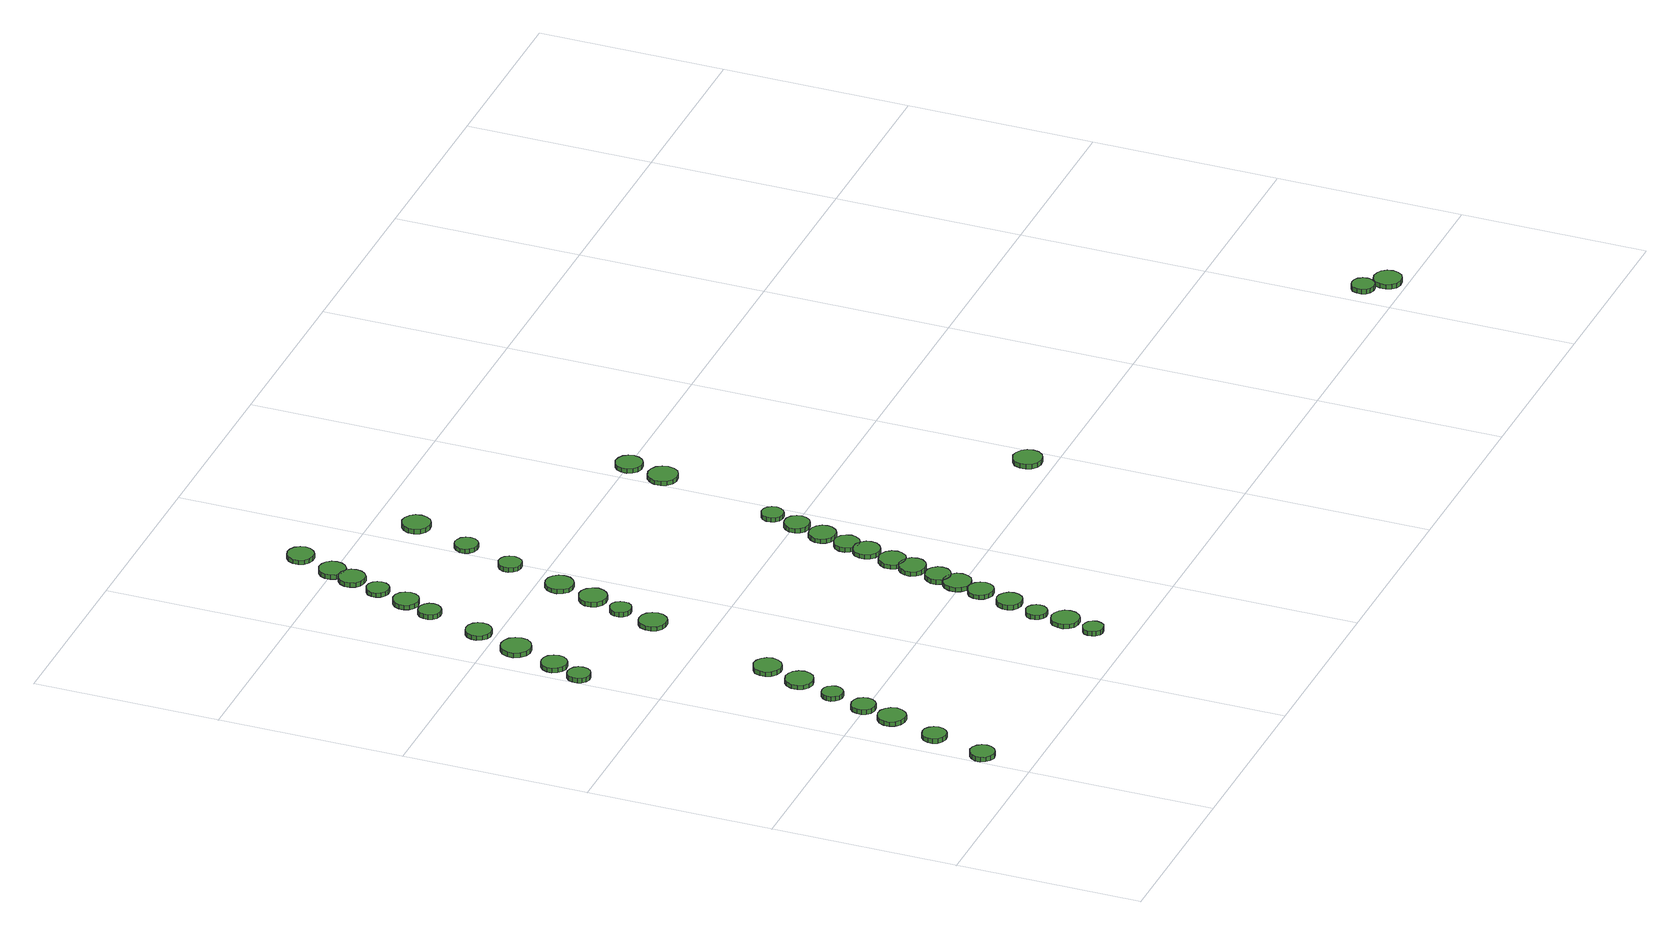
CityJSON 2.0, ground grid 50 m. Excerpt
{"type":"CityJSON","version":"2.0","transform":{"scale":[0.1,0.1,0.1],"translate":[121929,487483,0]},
"CityObjects":{
"tree1":{"type":"SolitaryVegetationObject","attributes":{"function":"something"},"geometry":[{"type":"MultiSurface","lod":"1","boundaries":[[[0,1,2,3,4,5,6,7,8,9,10,11,12,13,14]],[[15,16,17,18,19,20,21,22,23,24,25,26,27,28,29]],[[0,29,28,1]],[[1,28,27,2]],[[2,27,26,3]],[[3,26,25,4]],[[4,25,24,5]],[[5,24,23,6]],[[6,23,22,7]],[[7,22,21,8]],[[8,21,20,9]],[[9,20,19,10]],[[10,19,18,11]],[[11,18,17,12]],[[12,17,16,13]],[[13,16,15,14]],[[14,15,29,0]]]}]},
"tree2":{"type":"SolitaryVegetationObject","attributes":{"function":"something"},"geometry":[{"type":"MultiSurface","lod":"1","boundaries":[[[30,31,32,33,34,35,36,37,38,39,40,41,42,43,44]],[[45,46,47,48,49,50,51,52,53,54,55,56,57,58,59]],[[30,59,58,31]],[[31,58,57,32]],[[32,57,56,33]],[[33,56,55,34]],[[34,55,54,35]],[[35,54,53,36]],[[36,53,52,37]],[[37,52,51,38]],[[38,51,50,39]],[[39,50,49,40]],[[40,49,48,41]],[[41,48,47,42]],[[42,47,46,43]],[[43,46,45,44]],[[44,45,59,30]]]}]},
"tree3":{"type":"SolitaryVegetationObject","attributes":{"function":"something"},"geometry":[{"type":"MultiSurface","lod":"1","boundaries":[[[60,61,62,63,64,65,66,67,68,69,70,71,72,73,74]],[[75,76,77,78,79,80,81,82,83,84,85,86,87,88,89]],[[60,89,88,61]],[[61,88,87,62]],[[62,87,86,63]],[[63,86,85,64]],[[64,85,84,65]],[[65,84,83,66]],[[66,83,82,67]],[[67,82,81,68]],[[68,81,80,69]],[[69,80,79,70]],[[70,79,78,71]],[[71,78,77,72]],[[72,77,76,73]],[[73,76,75,74]],[[74,75,89,60]]]}]},
"tree4":{"type":"SolitaryVegetationObject","attributes":{"function":"something"},"geometry":[{"type":"MultiSurface","lod":"1","boundaries":[[[90,91,92,93,94,95,96,97,98,99,100,101,102,103,104]],[[105,106,107,108,109,110,111,112,113,114,115,116,117,118,119]],[[90,119,118,91]],[[91,118,117,92]],[[92,117,116,93]],[[93,116,115,94]],[[94,115,114,95]],[[95,114,113,96]],[[96,113,112,97]],[[97,112,111,98]],[[98,111,110,99]],[[99,110,109,100]],[[100,109,108,101]],[[101,108,107,102]],[[102,107,106,103]],[[103,106,105,104]],[[104,105,119,90]]]}]},
"tree5":{"type":"SolitaryVegetationObject","attributes":{"function":"something"},"geometry":[{"type":"MultiSurface","lod":"1","boundaries":[[[120,121,122,123,124,125,126,127,128,129,130,131,132,133,134]],[[135,136,137,138,139,140,141,142,143,144,145,146,147,148,149]],[[120,149,148,121]],[[121,148,147,122]],[[122,147,146,123]],[[123,146,145,124]],[[124,145,144,125]],[[125,144,143,126]],[[126,143,142,127]],[[127,142,141,128]],[[128,141,140,129]],[[129,140,139,130]],[[130,139,138,131]],[[131,138,137,132]],[[132,137,136,133]],[[133,136,135,134]],[[134,135,149,120]]]}]},
"tree6":{"type":"SolitaryVegetationObject","attributes":{"function":"something"},"geometry":[{"type":"MultiSurface","lod":"1","boundaries":[[[150,151,152,153,154,155,156,157,158,159,160,161,162,163,164]],[[165,166,167,168,169,170,171,172,173,174,175,176,177,178,179]],[[150,179,178,151]],[[151,178,177,152]],[[152,177,176,153]],[[153,176,175,154]],[[154,175,174,155]],[[155,174,173,156]],[[156,173,172,157]],[[157,172,171,158]],[[158,171,170,159]],[[159,170,169,160]],[[160,169,168,161]],[[161,168,167,162]],[[162,167,166,163]],[[163,166,165,164]],[[164,165,179,150]]]}]},
"tree7":{"type":"SolitaryVegetationObject","attributes":{"function":"something"},"geometry":[{"type":"MultiSurface","lod":"1","boundaries":[[[180,181,182,183,184,185,186,187,188,189,190,191,192,193,194]],[[195,196,197,198,199,200,201,202,203,204,205,206,207,208,209]],[[180,209,208,181]],[[181,208,207,182]],[[182,207,206,183]],[[183,206,205,184]],[[184,205,204,185]],[[185,204,203,186]],[[186,203,202,187]],[[187,202,201,188]],[[188,201,200,189]],[[189,200,199,190]],[[190,199,198,191]],[[191,198,197,192]],[[192,197,196,193]],[[193,196,195,194]],[[194,195,209,180]]]}]},
"tree8":{"type":"SolitaryVegetationObject","attributes":{"function":"something"},"geometry":[{"type":"MultiSurface","lod":"1","boundaries":[[[210,211,212,213,214,215,216,217,218,219,220,221,222,223,224]],[[225,226,227,228,229,230,231,232,233,234,235,236,237,238,239]],[[210,239,238,211]],[[211,238,237,212]],[[212,237,236,213]],[[213,236,235,214]],[[214,235,234,215]],[[215,234,233,216]],[[216,233,232,217]],[[217,232,231,218]],[[218,231,230,219]],[[219,230,229,220]],[[220,229,228,221]],[[221,228,227,222]],[[222,227,226,223]],[[223,226,225,224]],[[224,225,239,210]]]}]},
"tree9":{"type":"SolitaryVegetationObject","attributes":{"function":"something"},"geometry":[{"type":"MultiSurface","lod":"1","boundaries":[[[240,241,242,243,244,245,246,247,248,249,250,251,252,253,254]],[[255,256,257,258,259,260,261,262,263,264,265,266,267,268,269]],[[240,269,268,241]],[[241,268,267,242]],[[242,267,266,243]],[[243,266,265,244]],[[244,265,264,245]],[[245,264,263,246]],[[246,263,262,247]],[[247,262,261,248]],[[248,261,260,249]],[[249,260,259,250]],[[250,259,258,251]],[[251,258,257,252]],[[252,257,256,253]],[[253,256,255,254]],[[254,255,269,240]]]}]},
"tree10":{"type":"SolitaryVegetationObject","attributes":{"function":"something"},"geometry":[{"type":"MultiSurface","lod":"1","boundaries":[[[270,271,272,273,274,275,276,277,278,279,280,281,282,283,284]],[[285,286,287,288,289,290,291,292,293,294,295,296,297,298,299]],[[270,299,298,271]],[[271,298,297,272]],[[272,297,296,273]],[[273,296,295,274]],[[274,295,294,275]],[[275,294,293,276]],[[276,293,292,277]],[[277,292,291,278]],[[278,291,290,279]],[[279,290,289,280]],[[280,289,288,281]],[[281,288,287,282]],[[282,287,286,283]],[[283,286,285,284]],[[284,285,299,270]]]}]},
"tree11":{"type":"SolitaryVegetationObject","attributes":{"function":"something"},"geometry":[{"type":"MultiSurface","lod":"1","boundaries":[[[300,301,302,303,304,305,306,307,308,309,310,311,312,313,314]],[[315,316,317,318,319,320,321,322,323,324,325,326,327,328,329]],[[300,329,328,301]],[[301,328,327,302]],[[302,327,326,303]],[[303,326,325,304]],[[304,325,324,305]],[[305,324,323,306]],[[306,323,322,307]],[[307,322,321,308]],[[308,321,320,309]],[[309,320,319,310]],[[310,319,318,311]],[[311,318,317,312]],[[312,317,316,313]],[[313,316,315,314]],[[314,315,329,300]]]}]},
"tree12":{"type":"SolitaryVegetationObject","attributes":{"function":"something"},"geometry":[{"type":"MultiSurface","lod":"1","boundaries":[[[330,331,332,333,334,335,336,337,338,339,340,341,342,343,344]],[[345,346,347,348,349,350,351,352,353,354,355,356,357,358,359]],[[330,359,358,331]],[[331,358,357,332]],[[332,357,356,333]],[[333,356,355,334]],[[334,355,354,335]],[[335,354,353,336]],[[336,353,352,337]],[[337,352,351,338]],[[338,351,350,339]],[[339,350,349,340]],[[340,349,348,341]],[[341,348,347,342]],[[342,347,346,343]],[[343,346,345,344]],[[344,345,359,330]]]}]},
"tree13":{"type":"SolitaryVegetationObject","attributes":{"function":"something"},"geometry":[{"type":"MultiSurface","lod":"1","boundaries":[[[360,361,362,363,364,365,366,367,368,369,370,371,372,373,374]],[[375,376,377,378,379,380,381,382,383,384,385,386,387,388,389]],[[360,389,388,361]],[[361,388,387,362]],[[362,387,386,363]],[[363,386,385,364]],[[364,385,384,365]],[[365,384,383,366]],[[366,383,382,367]],[[367,382,381,368]],[[368,381,380,369]],[[369,380,379,370]],[[370,379,378,371]],[[371,378,377,372]],[[372,377,376,373]],[[373,376,375,374]],[[374,375,389,360]]]}]},
"tree14":{"type":"SolitaryVegetationObject","attributes":{"function":"something"},"geometry":[{"type":"MultiSurface","lod":"1","boundaries":[[[390,391,392,393,394,395,396,397,398,399,400,401,402,403,404]],[[405,406,407,408,409,410,411,412,413,414,415,416,417,418,419]],[[390,419,418,391]],[[391,418,417,392]],[[392,417,416,393]],[[393,416,415,394]],[[394,415,414,395]],[[395,414,413,396]],[[396,413,412,397]],[[397,412,411,398]],[[398,411,410,399]],[[399,410,409,400]],[[400,409,408,401]],[[401,408,407,402]],[[402,407,406,403]],[[403,406,405,404]],[[404,405,419,390]]]}]},
"tree15":{"type":"SolitaryVegetationObject","attributes":{"function":"something"},"geometry":[{"type":"MultiSurface","lod":"1","boundaries":[[[420,421,422,423,424,425,426,427,428,429,430,431,432,433,434]],[[435,436,437,438,439,440,441,442,443,444,445,446,447,448,449]],[[420,449,448,421]],[[421,448,447,422]],[[422,447,446,423]],[[423,446,445,424]],[[424,445,444,425]],[[425,444,443,426]],[[426,443,442,427]],[[427,442,441,428]],[[428,441,440,429]],[[429,440,439,430]],[[430,439,438,431]],[[431,438,437,432]],[[432,437,436,433]],[[433,436,435,434]],[[434,435,449,420]]]}]},
"tree16":{"type":"SolitaryVegetationObject","attributes":{"function":"something"},"geometry":[{"type":"MultiSurface","lod":"1","boundaries":[[[450,451,452,453,454,455,456,457,458,459,460,461,462,463,464]],[[465,466,467,468,469,470,471,472,473,474,475,476,477,478,479]],[[450,479,478,451]],[[451,478,477,452]],[[452,477,476,453]],[[453,476,475,454]],[[454,475,474,455]],[[455,474,473,456]],[[456,473,472,457]],[[457,472,471,458]],[[458,471,470,459]],[[459,470,469,460]],[[460,469,468,461]],[[461,468,467,462]],[[462,467,466,463]],[[463,466,465,464]],[[464,465,479,450]]]}]},
"tree17":{"type":"SolitaryVegetationObject","attributes":{"function":"something"},"geometry":[{"type":"MultiSurface","lod":"1","boundaries":[[[480,481,482,483,484,485,486,487,488,489,490,491,492,493,494]],[[495,496,497,498,499,500,501,502,503,504,505,506,507,508,509]],[[480,509,508,481]],[[481,508,507,482]],[[482,507,506,483]],[[483,506,505,484]],[[484,505,504,485]],[[485,504,503,486]],[[486,503,502,487]],[[487,502,501,488]],[[488,501,500,489]],[[489,500,499,490]],[[490,499,498,491]],[[491,498,497,492]],[[492,497,496,493]],[[493,496,495,494]],[[494,495,509,480]]]}]},
"tree18":{"type":"SolitaryVegetationObject","attributes":{"function":"something"},"geometry":[{"type":"MultiSurface","lod":"1","boundaries":[[[510,511,512,513,514,515,516,517,518,519,520,521,522,523,524]],[[525,526,527,528,529,530,531,532,533,534,535,536,537,538,539]],[[510,539,538,511]],[[511,538,537,512]],[[512,537,536,513]],[[513,536,535,514]],[[514,535,534,515]],[[515,534,533,516]],[[516,533,532,517]],[[517,532,531,518]],[[518,531,530,519]],[[519,530,529,520]],[[520,529,528,521]],[[521,528,527,522]],[[522,527,526,523]],[[523,526,525,524]],[[524,525,539,510]]]}]},
"tree19":{"type":"SolitaryVegetationObject","attributes":{"function":"something"},"geometry":[{"type":"MultiSurface","lod":"1","boundaries":[[[540,541,542,543,544,545,546,547,548,549,550,551,552,553,554]],[[555,556,557,558,559,560,561,562,563,564,565,566,567,568,569]],[[540,569,568,541]],[[541,568,567,542]],[[542,567,566,543]],[[543,566,565,544]],[[544,565,564,545]],[[545,564,563,546]],[[546,563,562,547]],[[547,562,561,548]],[[548,561,560,549]],[[549,560,559,550]],[[550,559,558,551]],[[551,558,557,552]],[[552,557,556,553]],[[553,556,555,554]],[[554,555,569,540]]]}]},
"tree20":{"type":"SolitaryVegetationObject","attributes":{"function":"something"},"geometry":[{"type":"MultiSurface","lod":"1","boundaries":[[[570,571,572,573,574,575,576,577,578,579,580,581,582,583,584]],[[585,586,587,588,589,590,591,592,593,594,595,596,597,598,599]],[[570,599,598,571]],[[571,598,597,572]],[[572,597,596,573]],[[573,596,595,574]],[[574,595,594,575]],[[575,594,593,576]],[[576,593,592,577]],[[577,592,591,578]],[[578,591,590,579]],[[579,590,589,580]],[[580,589,588,581]],[[581,588,587,582]],[[582,587,586,583]],[[583,586,585,584]],[[584,585,599,570]]]}]},
"tree21":{"type":"SolitaryVegetationObject","attributes":{"function":"something"},"geometry":[{"type":"MultiSurface","lod":"1","boundaries":[[[600,601,602,603,604,605,606,607,608,609,610,611,612,613,614]],[[615,616,617,618,619,620,621,622,623,624,625,626,627,628,629]],[[600,629,628,601]],[[601,628,627,602]],[[602,627,626,603]],[[603,626,625,604]],[[604,625,624,605]],[[605,624,623,606]],[[606,623,622,607]],[[607,622,621,608]],[[608,621,620,609]],[[609,620,619,610]],[[610,619,618,611]],[[611,618,617,612]],[[612,617,616,613]],[[613,616,615,614]],[[614,615,629,600]]]}]},
"tree22":{"type":"SolitaryVegetationObject","attributes":{"function":"something"},"geometry":[{"type":"MultiSurface","lod":"1","boundaries":[[[630,631,632,633,634,635,636,637,638,639,640,641,642,643,644]],[[645,646,647,648,649,650,651,652,653,654,655,656,657,658,659]],[[630,659,658,631]],[[631,658,657,632]],[[632,657,656,633]],[[633,656,655,634]],[[634,655,654,635]],[[635,654,653,636]],[[636,653,652,637]],[[637,652,651,638]],[[638,651,650,639]],[[639,650,649,640]],[[640,649,648,641]],[[641,648,647,642]],[[642,647,646,643]],[[643,646,645,644]],[[644,645,659,630]]]}]},
"tree23":{"type":"SolitaryVegetationObject","attributes":{"function":"something"},"geometry":[{"type":"MultiSurface","lod":"1","boundaries":[[[660,661,662,663,664,665,666,667,668,669,670,671,672,673,674]],[[675,676,677,678,679,680,681,682,683,684,685,686,687,688,689]],[[660,689,688,661]],[[661,688,687,662]],[[662,687,686,663]],[[663,686,685,664]],[[664,685,684,665]],[[665,684,683,666]],[[666,683,682,667]],[[667,682,681,668]],[[668,681,680,669]],[[669,680,679,670]],[[670,679,678,671]],[[671,678,677,672]],[[672,677,676,673]],[[673,676,675,674]],[[674,675,689,660]]]}]},
"tree24":{"type":"SolitaryVegetationObject","attributes":{"function":"something"},"geometry":[{"type":"MultiSurface","lod":"1","boundaries":[[[690,691,692,693,694,695,696,697,698,699,700,701,702,703,704]],[[705,706,707,708,709,710,711,712,713,714,715,716,717,718,719]],[[690,719,718,691]],[[691,718,717,692]],[[692,717,716,693]],[[693,716,715,694]],[[694,715,714,695]],[[695,714,713,696]],[[696,713,712,697]],[[697,712,711,698]],[[698,711,710,699]],[[699,710,709,700]],[[700,709,708,701]],[[701,708,707,702]],[[702,707,706,703]],[[703,706,705,704]],[[704,705,719,690]]]}]},
"tree25":{"type":"SolitaryVegetationObject","attributes":{"function":"something"},"geometry":[{"type":"MultiSurface","lod":"1","boundaries":[[[720,721,722,723,724,725,726,727,728,729,730,731,732,733,734]],[[735,736,737,738,739,740,741,742,743,744,745,746,747,748,749]],[[720,749,748,721]],[[721,748,747,722]],[[722,747,746,723]],[[723,746,745,724]],[[724,745,744,725]],[[725,744,743,726]],[[726,743,742,727]],[[727,742,741,728]],[[728,741,740,729]],[[729,740,739,730]],[[730,739,738,731]],[[731,738,737,732]],[[732,737,736,733]],[[733,736,735,734]],[[734,735,749,720]]]}]},
"tree26":{"type":"SolitaryVegetationObject","attributes":{"function":"something"},"geometry":[{"type":"MultiSurface","lod":"1","boundaries":[[[750,751,752,753,754,755,756,757,758,759,760,761,762,763,764]],[[765,766,767,768,769,770,771,772,773,774,775,776,777,778,779]],[[750,779,778,751]],[[751,778,777,752]],[[752,777,776,753]],[[753,776,775,754]],[[754,775,774,755]],[[755,774,773,756]],[[756,773,772,757]],[[757,772,771,758]],[[758,771,770,759]],[[759,770,769,760]],[[760,769,768,761]],[[761,768,767,762]],[[762,767,766,763]],[[763,766,765,764]],[[764,765,779,750]]]}]},
"tree27":{"type":"SolitaryVegetationObject","attributes":{"function":"something"},"geometry":[{"type":"MultiSurface","lod":"1","boundaries":[[[780,781,782,783,784,785,786,787,788,789,790,791,792,793,794]],[[795,796,797,798,799,800,801,802,803,804,805,806,807,808,809]],[[780,809,808,781]],[[781,808,807,782]],[[782,807,806,783]],[[783,806,805,784]],[[784,805,804,785]],[[785,804,803,786]],[[786,803,802,787]],[[787,802,801,788]],[[788,801,800,789]],[[789,800,799,790]],[[790,799,798,791]],[[791,798,797,792]],[[792,797,796,793]],[[793,796,795,794]],[[794,795,809,780]]]}]},
"tree28":{"type":"SolitaryVegetationObject","attributes":{"function":"something"},"geometry":[{"type":"MultiSurface","lod":"1","boundaries":[[[810,811,812,813,814,815,816,817,818,819,820,821,822,823,824]],[[825,826,827,828,829,830,831,832,833,834,835,836,837,838,839]],[[810,839,838,811]],[[811,838,837,812]],[[812,837,836,813]],[[813,836,835,814]],[[814,835,834,815]],[[815,834,833,816]],[[816,833,832,817]],[[817,832,831,818]],[[818,831,830,819]],[[819,830,829,820]],[[820,829,828,821]],[[821,828,827,822]],[[822,827,826,823]],[[823,826,825,824]],[[824,825,839,810]]]}]},
"tree29":{"type":"SolitaryVegetationObject","attributes":{"function":"something"},"geometry":[{"type":"MultiSurface","lod":"1","boundaries":[[[840,841,842,843,844,845,846,847,848,849,850,851,852,853,854]],[[855,856,857,858,859,860,861,862,863,864,865,866,867,868,869]],[[840,869,868,841]],[[841,868,867,842]],[[842,867,866,843]],[[843,866,865,844]],[[844,865,864,845]],[[845,864,863,846]],[[846,863,862,847]],[[847,862,861,848]],[[848,861,860,849]],[[849,860,859,850]],[[850,859,858,851]],[[851,858,857,852]],[[852,857,856,853]],[[853,856,855,854]],[[854,855,869,840]]]}]},
"tree30":{"type":"SolitaryVegetationObject","attributes":{"function":"something"},"geometry":[{"type":"MultiSurface","lod":"1","boundaries":[[[870,871,872,873,874,875,876,877,878,879,880,881,882,883,884]],[[885,886,887,888,889,890,891,892,893,894,895,896,897,898,899]],[[870,899,898,871]],[[871,898,897,872]],[[872,897,896,873]],[[873,896,895,874]],[[874,895,894,875]],[[875,894,893,876]],[[876,893,892,877]],[[877,892,891,878]],[[878,891,890,879]],[[879,890,889,880]],[[880,889,888,881]],[[881,888,887,882]],[[882,887,886,883]],[[883,886,885,884]],[[884,885,899,870]]]}]},
"tree31":{"type":"SolitaryVegetationObject","attributes":{"function":"something"},"geometry":[{"type":"MultiSurface","lod":"1","boundaries":[[[900,901,902,903,904,905,906,907,908,909,910,911,912,913,914]],[[915,916,917,918,919,920,921,922,923,924,925,926,927,928,929]],[[900,929,928,901]],[[901,928,927,902]],[[902,927,926,903]],[[903,926,925,904]],[[904,925,924,905]],[[905,924,923,906]],[[906,923,922,907]],[[907,922,921,908]],[[908,921,920,909]],[[909,920,919,910]],[[910,919,918,911]],[[911,918,917,912]],[[912,917,916,913]],[[913,916,915,914]],[[914,915,929,900]]]}]},
"tree32":{"type":"SolitaryVegetationObject","attributes":{"function":"something"},"geometry":[{"type":"MultiSurface","lod":"1","boundaries":[[[930,931,932,933,934,935,936,937,938,939,940,941,942,943,944]],[[945,946,947,948,949,950,951,952,953,954,955,956,957,958,959]],[[930,959,958,931]],[[931,958,957,932]],[[932,957,956,933]],[[933,956,955,934]],[[934,955,954,935]],[[935,954,953,936]],[[936,953,952,937]],[[937,952,951,938]],[[938,951,950,939]],[[939,950,949,940]],[[940,949,948,941]],[[941,948,947,942]],[[942,947,946,943]],[[943,946,945,944]],[[944,945,959,930]]]}]},
"tree33":{"type":"SolitaryVegetationObject","attributes":{"function":"something"},"geometry":[{"type":"MultiSurface","lod":"1","boundaries":[[[960,961,962,963,964,965,966,967,968,969,970,971,972,973,974]],[[975,976,977,978,979,980,981,982,983,984,985,986,987,988,989]],[[960,989,988,961]],[[961,988,987,962]],[[962,987,986,963]],[[963,986,985,964]],[[964,985,984,965]],[[965,984,983,966]],[[966,983,982,967]],[[967,982,981,968]],[[968,981,980,969]],[[969,980,979,970]],[[970,979,978,971]],[[971,978,977,972]],[[972,977,976,973]],[[973,976,975,974]],[[974,975,989,960]]]}]},
"tree34":{"type":"SolitaryVegetationObject","attributes":{"function":"something"},"geometry":[{"type":"MultiSurface","lod":"1","boundaries":[[[990,991,992,993,994,995,996,997,998,999,1000,1001,1002,1003,1004]],[[1005,1006,1007,1008,1009,1010,1011,1012,1013,1014,1015,1016,1017,1018,1019]],[[990,1019,1018,991]],[[991,1018,1017,992]],[[992,1017,1016,993]],[[993,1016,1015,994]],[[994,1015,1014,995]],[[995,1014,1013,996]],[[996,1013,1012,997]],[[997,1012,1011,998]],[[998,1011,1010,999]],[[999,1010,1009,1000]],[[1000,1009,1008,1001]],[[1001,1008,1007,1002]],[[1002,1007,1006,1003]],[[1003,1006,1005,1004]],[[1004,1005,1019,990]]]}]},
"tree35":{"type":"SolitaryVegetationObject","attributes":{"function":"something"},"geometry":[{"type":"MultiSurface","lod":"1","boundaries":[[[1020,1021,1022,1023,1024,1025,1026,1027,1028,1029,1030,1031,1032,1033,1034]],[[1035,1036,1037,1038,1039,1040,1041,1042,1043,1044,1045,1046,1047,1048,1049]],[[1020,1049,1048,1021]],[[1021,1048,1047,1022]],[[1022,1047,1046,1023]],[[1023,1046,1045,1024]],[[1024,1045,1044,1025]],[[1025,1044,1043,1026]],[[1026,1043,1042,1027]],[[1027,1042,1041,1028]],[[1028,1041,1040,1029]],[[1029,1040,1039,1030]],[[1030,1039,1038,1031]],[[1031,1038,1037,1032]],[[1032,1037,1036,1033]],[[1033,1036,1035,1034]],[[1034,1035,1049,1020]]]}]},
"tree36":{"type":"SolitaryVegetationObject","attributes":{"function":"something"},"geometry":[{"type":"MultiSurface","lod":"1","boundaries":[[[1050,1051,1052,1053,1054,1055,1056,1057,1058,1059,1060,1061,1062,1063,1064]],[[1065,1066,1067,1068,1069,1070,1071,1072,1073,1074,1075,1076,1077,1078,1079]],[[1050,1079,1078,1051]],[[1051,1078,1077,1052]],[[1052,1077,1076,1053]],[[1053,1076,1075,1054]],[[1054,1075,1074,1055]],[[1055,1074,1073,1056]],[[1056,1073,1072,1057]],[[1057,1072,1071,1058]],[[1058,1071,1070,1059]],[[1059,1070,1069,1060]],[[1060,1069,1068,1061]],[[1061,1068,1067,1062]],[[1062,1067,1066,1063]],[[1063,1066,1065,1064]],[[1064,1065,1079,1050]]]}]},
"tree37":{"type":"SolitaryVegetationObject","attributes":{"function":"something"},"geometry":[{"type":"MultiSurface","lod":"1","boundaries":[[[1080,1081,1082,1083,1084,1085,1086,1087,1088,1089,1090,1091,1092,1093,1094]],[[1095,1096,1097,1098,1099,1100,1101,1102,1103,1104,1105,1106,1107,1108,1109]],[[1080,1109,1108,1081]],[[1081,1108,1107,1082]],[[1082,1107,1106,1083]],[[1083,1106,1105,1084]],[[1084,1105,1104,1085]],[[1085,1104,1103,1086]],[[1086,1103,1102,1087]],[[1087,1102,1101,1088]],[[1088,1101,1100,1089]],[[1089,1100,1099,1090]],[[1090,1099,1098,1091]],[[1091,1098,1097,1092]],[[1092,1097,1096,1093]],[[1093,1096,1095,1094]],[[1094,1095,1109,1080]]]}]},
"tree38":{"type":"SolitaryVegetationObject","attributes":{"function":"something"},"geometry":[{"type":"MultiSurface","lod":"1","boundaries":[[[1110,1111,1112,1113,1114,1115,1116,1117,1118,1119,1120,1121,1122,1123,1124]],[[1125,1126,1127,1128,1129,1130,1131,1132,1133,1134,1135,1136,1137,1138,1139]],[[1110,1139,1138,1111]],[[1111,1138,1137,1112]],[[1112,1137,1136,1113]],[[1113,1136,1135,1114]],[[1114,1135,1134,1115]],[[1115,1134,1133,1116]],[[1116,1133,1132,1117]],[[1117,1132,1131,1118]],[[1118,1131,1130,1119]],[[1119,1130,1129,1120]],[[1120,1129,1128,1121]],[[1121,1128,1127,1122]],[[1122,1127,1126,1123]],[[1123,1126,1125,1124]],[[1124,1125,1139,1110]]]}]},
"tree39":{"type":"SolitaryVegetationObject","attributes":{"function":"something"},"geometry":[{"type":"MultiSurface","lod":"1","boundaries":[[[1140,1141,1142,1143,1144,1145,1146,1147,1148,1149,1150,1151,1152,1153,1154]],[[1155,1156,1157,1158,1159,1160,1161,1162,1163,1164,1165,1166,1167,1168,1169]],[[1140,1169,1168,1141]],[[1141,1168,1167,1142]],[[1142,1167,1166,1143]],[[1143,1166,1165,1144]],[[1144,1165,1164,1145]],[[1145,1164,1163,1146]],[[1146,1163,1162,1147]],[[1147,1162,1161,1148]],[[1148,1161,1160,1149]],[[1149,1160,1159,1150]],[[1150,1159,1158,1151]],[[1151,1158,1157,1152]],[[1152,1157,1156,1153]],[[1153,1156,1155,1154]],[[1154,1155,1169,1140]]]}]},
"tree40":{"type":"SolitaryVegetationObject","attributes":{"function":"something"},"geometry":[{"type":"MultiSurface","lod":"1","boundaries":[[[1170,1171,1172,1173,1174,1175,1176,1177,1178,1179,1180,1181,1182,1183,1184]],[[1185,1186,1187,1188,1189,1190,1191,1192,1193,1194,1195,1196,1197,1198,1199]],[[1170,1199,1198,1171]],[[1171,1198,1197,1172]],[[1172,1197,1196,1173]],[[1173,1196,1195,1174]],[[1174,1195,1194,1175]],[[1175,1194,1193,1176]],[[1176,1193,1192,1177]],[[1177,1192,1191,1178]],[[1178,1191,1190,1179]],[[1179,1190,1189,1180]],[[1180,1189,1188,1181]],[[1181,1188,1187,1182]],[[1182,1187,1186,1183]],[[1183,1186,1185,1184]],[[1184,1185,1199,1170]]]}]},
"tree41":{"type":"SolitaryVegetationObject","attributes":{"function":"something"},"geometry":[{"type":"MultiSurface","lod":"1","boundaries":[[[1200,1201,1202,1203,1204,1205,1206,1207,1208,1209,1210,1211,1212,1213,1214]],[[1215,1216,1217,1218,1219,1220,1221,1222,1223,1224,1225,1226,1227,1228,1229]],[[1200,1229,1228,1201]],[[1201,1228,1227,1202]],[[1202,1227,1226,1203]],[[1203,1226,1225,1204]],[[1204,1225,1224,1205]],[[1205,1224,1223,1206]],[[1206,1223,1222,1207]],[[1207,1222,1221,1208]],[[1208,1221,1220,1209]],[[1209,1220,1219,1210]],[[1210,1219,1218,1211]],[[1211,1218,1217,1212]],[[1212,1217,1216,1213]],[[1213,1216,1215,1214]],[[1214,1215,1229,1200]]]}]},
"tree42":{"type":"SolitaryVegetationObject","attributes":{"function":"something"},"geometry":[{"type":"MultiSurface","lod":"1","boundaries":[[[1230,1231,1232,1233,1234,1235,1236,1237,1238,1239,1240,1241,1242,1243,1244]],[[1245,1246,1247,1248,1249,1250,1251,1252,1253,1254,1255,1256,1257,1258,1259]],[[1230,1259,1258,1231]],[[1231,1258,1257,1232]],[[1232,1257,1256,1233]],[[1233,1256,1255,1234]],[[1234,1255,1254,1235]],[[1235,1254,1253,1236]],[[1236,1253,1252,1237]],[[1237,1252,1251,1238]],[[1238,1251,1250,1239]],[[1239,1250,1249,1240]],[[1240,1249,1248,1241]],[[1241,1248,1247,1242]],[[1242,1247,1246,1243]],[[1243,1246,1245,1244]],[[1244,1245,1259,1230]]]}]},
"tree43":{"type":"SolitaryVegetationObject","attributes":{"function":"something"},"geometry":[{"type":"MultiSurface","lod":"1","boundaries":[[[1260,1261,1262,1263,1264,1265,1266,1267,1268,1269,1270,1271,1272,1273,1274]],[[1275,1276,1277,1278,1279,1280,1281,1282,1283,1284,1285,1286,1287,1288,1289]],[[1260,1289,1288,1261]],[[1261,1288,1287,1262]],[[1262,1287,1286,1263]],[[1263,1286,1285,1264]],[[1264,1285,1284,1265]],[[1265,1284,1283,1266]],[[1266,1283,1282,1267]],[[1267,1282,1281,1268]],[[1268,1281,1280,1269]],[[1269,1280,1279,1270]],[[1270,1279,1278,1271]],[[1271,1278,1277,1272]],[[1272,1277,1276,1273]],[[1273,1276,1275,1274]],[[1274,1275,1289,1260]]]}]}
},
"vertices":[
[68,139,16],[65,152,16],[57,163,16],[46,170,16],[32,172,16],[19,167,16],[9,158,16],[3,146,16],[3,132,16],[9,120,16],[19,111,16],[32,106,16],[46,108,16],[57,115,16],[65,126,16],[65,126,3],[57,115,3],[46,108,3],[32,106,3],[19,111,3],[9,120,3],[3,132,3],[3,146,3],[9,158,3],[19,167,3],[32,172,3],[46,170,3],[57,163,3],[65,152,3],[68,139,3],
[110,286,15],[107,299,15],[99,309,15],[88,316,15],[75,317,15],[62,313,15],[52,304,15],[47,292,15],[47,279,15],[52,267,15],[62,258,15],[75,254,15],[88,255,15],[99,262,15],[107,273,15],[107,273,2],[99,262,2],[88,255,2],[75,254,2],[62,258,2],[52,267,2],[47,279,2],[47,292,2],[52,304,2],[62,313,2],[75,317,2],[88,316,2],[99,309,2],[107,299,2],[110,286,2],
[158,418,16],[154,433,16],[145,445,16],[132,453,16],[117,455,16],[102,450,16],[90,440,16],[84,425,16],[84,410,16],[90,396,16],[102,386,16],[117,381,16],[132,382,16],[145,390,16],[154,403,16],[154,403,4],[145,390,4],[132,382,4],[117,381,4],[102,386,4],[90,396,4],[84,410,4],[84,425,4],[90,440,4],[102,450,4],[117,455,4],[132,453,4],[145,445,4],[154,433,4],[158,418,4],
[178,504,16],[175,517,16],[168,528,16],[156,535,16],[143,536,16],[130,532,16],[120,523,16],[115,511,16],[115,498,16],[120,486,16],[130,477,16],[143,473,16],[156,474,16],[168,481,16],[175,491,16],[175,491,3],[168,481,3],[156,474,3],[143,473,3],[130,477,3],[120,486,3],[115,498,3],[115,511,3],[120,523,3],[130,532,3],[143,536,3],[156,535,3],[168,528,3],[175,517,3],[178,504,3],
[206,601,15],[203,612,15],[196,622,15],[186,628,15],[175,629,15],[163,625,15],[155,617,15],[150,607,15],[150,595,15],[155,584,15],[163,577,15],[175,573,15],[186,574,15],[196,580,15],[203,589,15],[203,589,2],[196,580,2],[186,574,2],[175,573,2],[163,577,2],[155,584,2],[150,595,2],[150,607,2],[155,617,2],[163,625,2],[175,629,2],[186,628,2],[196,622,2],[203,612,2],[206,601,2],
[62,1231,15],[59,1243,15],[52,1253,15],[41,1259,15],[28,1261,15],[16,1257,15],[7,1248,15],[2,1237,15],[2,1224,15],[7,1213,15],[16,1204,15],[28,1200,15],[41,1202,15],[52,1208,15],[59,1218,15],[59,1218,2],[52,1208,2],[41,1202,2],[28,1200,2],[16,1204,2],[7,1213,2],[2,1224,2],[2,1237,2],[7,1248,2],[16,1257,2],[28,1261,2],[41,1259,2],[52,1253,2],[59,1243,2],[62,1231,2],
[245,702,16],[241,717,16],[232,730,16],[219,737,16],[204,739,16],[189,734,16],[177,724,16],[171,710,16],[171,694,16],[177,680,16],[189,670,16],[204,665,16],[219,667,16],[232,674,16],[241,687,16],[241,687,4],[232,674,4],[219,667,4],[204,665,4],[189,670,4],[177,680,4],[171,694,4],[171,710,4],[177,724,4],[189,734,4],[204,739,4],[219,737,4],[232,730,4],[241,717,4],[245,702,4],
[92,1308,16],[90,1322,16],[81,1334,16],[69,1341,16],[55,1342,16],[41,1338,16],[31,1328,16],[25,1315,16],[25,1301,16],[31,1288,16],[41,1279,16],[55,1274,16],[69,1276,16],[81,1283,16],[90,1294,16],[90,1294,3],[81,1283,3],[69,1276,3],[55,1274,3],[41,1279,3],[31,1288,3],[25,1301,3],[25,1315,3],[31,1328,3],[41,1338,3],[55,1342,3],[69,1341,3],[81,1334,3],[90,1322,3],[92,1308,3],
[277,801,16],[273,816,16],[264,828,16],[251,836,16],[236,838,16],[221,833,16],[209,823,16],[203,808,16],[203,793,16],[209,779,16],[221,769,16],[236,764,16],[251,765,16],[264,773,16],[273,786,16],[273,786,3],[264,773,3],[251,765,3],[236,764,3],[221,769,3],[209,779,3],[203,793,3],[203,808,3],[209,823,3],[221,833,3],[236,838,3],[251,836,3],[264,828,3],[273,816,3],[277,801,3],
[138,1427,17],[135,1443,17],[125,1457,17],[110,1465,17],[94,1467,17],[78,1462,17],[65,1451,17],[58,1435,17],[58,1419,17],[65,1403,17],[78,1392,17],[94,1387,17],[110,1389,17],[125,1397,17],[135,1411,17],[135,1411,4],[125,1397,4],[110,1389,4],[94,1387,4],[78,1392,4],[65,1403,4],[58,1419,4],[58,1435,4],[65,1451,4],[78,1462,4],[94,1467,4],[110,1465,4],[125,1457,4],[135,1443,4],[138,1427,4],
[174,1545,16],[171,1559,16],[163,1570,16],[151,1577,16],[137,1579,16],[123,1574,16],[113,1565,16],[107,1552,16],[107,1538,16],[113,1525,16],[123,1515,16],[137,1511,16],[151,1512,16],[163,1519,16],[171,1531,16],[171,1531,3],[163,1519,3],[151,1512,3],[137,1511,3],[123,1515,3],[113,1525,3],[107,1538,3],[107,1552,3],[113,1565,3],[123,1574,3],[137,1579,3],[151,1577,3],[163,1570,3],[171,1559,3],[174,1545,3],
[382,1153,16],[379,1168,16],[370,1180,16],[357,1188,16],[341,1190,16],[327,1185,16],[315,1175,16],[309,1160,16],[309,1145,16],[315,1131,16],[327,1121,16],[341,1116,16],[357,1117,16],[370,1125,16],[379,1138,16],[379,1138,4],[370,1125,4],[357,1117,4],[341,1116,4],[327,1121,4],[315,1131,4],[309,1145,4],[309,1160,4],[315,1175,4],[327,1185,4],[341,1190,4],[357,1188,4],[370,1180,4],[379,1168,4],[382,1153,4],
[220,1697,15],[218,1709,15],[210,1719,15],[200,1725,15],[187,1727,15],[175,1723,15],[166,1714,15],[161,1703,15],[161,1691,15],[166,1679,15],[175,1671,15],[187,1667,15],[200,1668,15],[210,1675,15],[218,1685,15],[218,1685,2],[210,1675,2],[200,1668,2],[187,1667,2],[175,1671,2],[166,1679,2],[161,1691,2],[161,1703,2],[166,1714,2],[175,1723,2],[187,1727,2],[200,1725,2],[210,1719,2],[218,1709,2],[220,1697,2],
[250,1771,16],[247,1785,16],[239,1797,16],[227,1804,16],[212,1805,16],[199,1801,16],[188,1791,16],[183,1778,16],[183,1764,16],[188,1751,16],[199,1742,16],[212,1737,16],[227,1739,16],[239,1746,16],[247,1757,16],[247,1757,3],[239,1746,3],[227,1739,3],[212,1737,3],[199,1742,3],[188,1751,3],[183,1764,3],[183,1778,3],[188,1791,3],[199,1801,3],[212,1805,3],[227,1804,3],[239,1797,3],[247,1785,3],[250,1771,3],
[404,1253,15],[402,1264,15],[395,1274,15],[385,1280,15],[373,1281,15],[362,1277,15],[353,1269,15],[348,1259,15],[348,1247,15],[353,1236,15],[362,1228,15],[373,1224,15],[385,1226,15],[395,1231,15],[402,1241,15],[402,1241,2],[395,1231,2],[385,1226,2],[373,1224,2],[362,1228,2],[353,1236,2],[348,1247,2],[348,1259,2],[353,1269,2],[362,1277,2],[373,1281,2],[385,1280,2],[395,1274,2],[402,1264,2],[404,1253,2],
[748,107,15],[745,118,15],[739,127,15],[729,132,15],[717,134,15],[707,130,15],[698,123,15],[694,112,15],[694,101,15],[698,91,15],[707,83,15],[717,79,15],[729,81,15],[739,86,15],[745,95,15],[745,95,2],[739,86,2],[729,81,2],[717,79,2],[707,83,2],[698,91,2],[694,101,2],[694,112,2],[698,123,2],[707,130,2],[717,134,2],[729,132,2],[739,127,2],[745,118,2],[748,107,2],
[775,189,14],[772,204,14],[763,216,14],[749,224,14],[734,226,14],[719,221,14],[708,211,14],[702,196,14],[702,181,14],[708,167,14],[719,157,14],[734,152,14],[749,153,14],[763,161,14],[772,174,14],[772,174,2],[763,161,2],[749,153,2],[734,152,2],[719,157,2],[708,167,2],[702,181,2],[702,196,2],[708,211,2],[719,221,2],[734,226,2],[749,224,2],[763,216,2],[772,204,2],[775,189,2],
[274,1859,15],[272,1871,15],[265,1881,15],[254,1887,15],[241,1889,15],[230,1885,15],[220,1876,15],[215,1865,15],[215,1853,15],[220,1841,15],[230,1833,15],[241,1829,15],[254,1830,15],[265,1837,15],[272,1847,15],[272,1847,3],[265,1837,3],[254,1830,3],[241,1829,3],[230,1833,3],[220,1841,3],[215,1853,3],[215,1865,3],[220,1876,3],[230,1885,3],[241,1889,3],[254,1887,3],[265,1881,3],[272,1871,3],[274,1859,3],
[442,1338,16],[438,1353,16],[429,1366,16],[416,1374,16],[401,1375,16],[386,1370,16],[374,1360,16],[368,1346,16],[368,1330,16],[374,1316,16],[386,1306,16],[401,1301,16],[416,1303,16],[429,1311,16],[438,1323,16],[438,1323,3],[429,1311,3],[416,1303,3],[401,1301,3],[386,1306,3],[374,1316,3],[368,1330,3],[368,1346,3],[374,1360,3],[386,1370,3],[401,1375,3],[416,1374,3],[429,1366,3],[438,1353,3],[442,1338,3],
[775,271,13],[773,282,13],[766,292,13],[756,298,13],[744,299,13],[733,295,13],[725,288,13],[720,277,13],[720,265,13],[725,255,13],[733,247,13],[744,243,13],[756,244,13],[766,250,13],[773,260,13],[773,260,1],[766,250,1],[756,244,1],[744,243,1],[733,247,1],[725,255,1],[720,265,1],[720,277,1],[725,288,1],[733,295,1],[744,299,1],[756,298,1],[766,292,1],[773,282,1],[775,271,1],
[305,1939,17],[302,1953,17],[294,1965,17],[281,1972,17],[267,1974,17],[253,1969,17],[242,1959,17],[236,1946,17],[236,1932,17],[242,1918,17],[253,1908,17],[267,1904,17],[281,1905,17],[294,1913,17],[302,1925,17],[302,1925,4],[294,1913,4],[281,1905,4],[267,1904,4],[253,1908,4],[242,1918,4],[236,1932,4],[236,1946,4],[242,1959,4],[253,1969,4],[267,1974,4],[281,1972,4],[294,1965,4],[302,1953,4],[305,1939,4],
[470,1440,16],[467,1455,16],[458,1468,16],[445,1476,16],[429,1477,16],[414,1473,16],[403,1462,16],[397,1448,16],[397,1433,16],[403,1419,16],[414,1408,16],[429,1403,16],[445,1405,16],[458,1413,16],[467,1425,16],[467,1425,4],[458,1413,4],[445,1405,4],[429,1403,4],[414,1408,4],[403,1419,4],[397,1433,4],[397,1448,4],[403,1462,4],[414,1473,4],[429,1477,4],[445,1476,4],[458,1468,4],[467,1455,4],[470,1440,4],
[807,354,14],[804,368,14],[796,379,14],[784,386,14],[770,388,14],[756,384,14],[746,374,14],[740,361,14],[740,347,14],[746,334,14],[756,325,14],[770,321,14],[784,322,14],[796,329,14],[804,341,14],[804,341,1],[796,329,1],[784,322,1],[770,321,1],[756,325,1],[746,334,1],[740,347,1],[740,361,1],[746,374,1],[756,384,1],[770,388,1],[784,386,1],[796,379,1],[804,368,1],[807,354,1],
[326,2000,16],[323,2014,16],[315,2026,16],[302,2033,16],[287,2035,16],[273,2030,16],[263,2021,16],[257,2007,16],[257,1993,16],[263,1979,16],[273,1969,16],[287,1965,16],[302,1966,16],[315,1974,16],[323,1986,16],[323,1986,3],[315,1974,3],[302,1966,3],[287,1965,3],[273,1969,3],[263,1979,3],[257,1993,3],[257,2007,3],[263,2021,3],[273,2030,3],[287,2035,3],[302,2033,3],[315,2026,3],[323,2014,3],[326,2000,3],
[830,441,13],[827,455,13],[819,466,13],[807,473,13],[793,475,13],[779,470,13],[769,461,13],[763,448,13],[763,434,13],[769,421,13],[779,412,13],[793,407,13],[807,409,13],[819,416,13],[827,427,13],[827,427,1],[819,416,1],[807,409,1],[793,407,1],[779,412,1],[769,421,1],[763,434,1],[763,448,1],[769,461,1],[779,470,1],[793,475,1],[807,473,1],[819,466,1],[827,455,1],[830,441,1],
[510,1592,18],[507,1605,18],[500,1616,18],[489,1622,18],[476,1623,18],[464,1619,18],[454,1611,18],[449,1599,18],[449,1586,18],[454,1574,18],[464,1566,18],[476,1562,18],[489,1563,18],[500,1569,18],[507,1580,18],[507,1580,6],[500,1569,6],[489,1563,6],[476,1562,6],[464,1566,6],[454,1574,6],[449,1586,6],[449,1599,6],[454,1611,6],[464,1619,6],[476,1623,6],[489,1622,6],[500,1616,6],[507,1605,6],[510,1592,6],
[364,2101,17],[361,2115,17],[352,2127,17],[339,2134,17],[325,2136,17],[311,2131,17],[300,2122,17],[294,2108,17],[294,2094,17],[300,2080,17],[311,2070,17],[325,2066,17],[339,2067,17],[352,2075,17],[361,2087,17],[361,2087,5],[352,2075,5],[339,2067,5],[325,2066,5],[311,2070,5],[300,2080,5],[294,2094,5],[294,2108,5],[300,2122,5],[311,2131,5],[325,2136,5],[339,2134,5],[352,2127,5],[361,2115,5],[364,2101,5],
[848,510,14],[845,525,14],[836,537,14],[822,545,14],[807,547,14],[792,542,14],[781,532,14],[775,518,14],[775,502,14],[781,488,14],[792,478,14],[807,473,14],[822,475,14],[836,482,14],[845,495,14],[845,495,2],[836,482,2],[822,475,2],[807,473,2],[792,478,2],[781,488,2],[775,502,2],[775,518,2],[781,532,2],[792,542,2],[807,547,2],[822,545,2],[836,537,2],[845,525,2],[848,510,2],
[859,568,15],[856,581,15],[847,593,15],[835,600,15],[821,601,15],[808,597,15],[798,587,15],[792,575,15],[792,561,15],[798,548,15],[808,538,15],[821,534,15],[835,536,15],[847,543,15],[856,554,15],[856,554,2],[847,543,2],[835,536,2],[821,534,2],[808,538,2],[798,548,2],[792,561,2],[792,575,2],[798,587,2],[808,597,2],[821,601,2],[835,600,2],[847,593,2],[856,581,2],[859,568,2],
[879,644,14],[876,659,14],[867,671,14],[854,678,14],[839,680,14],[825,675,14],[814,665,14],[808,652,14],[808,637,14],[814,623,14],[825,614,14],[839,609,14],[854,611,14],[867,618,14],[876,630,14],[876,630,1],[867,618,1],[854,611,1],[839,609,1],[825,614,1],[814,623,1],[808,637,1],[808,652,1],[814,665,1],[825,675,1],[839,680,1],[854,678,1],[867,671,1],[876,659,1],[879,644,1],
[555,1728,20],[552,1741,20],[545,1751,20],[534,1757,20],[521,1759,20],[509,1755,20],[499,1746,20],[494,1734,20],[494,1721,20],[499,1710,20],[509,1701,20],[521,1697,20],[534,1698,20],[545,1705,20],[552,1715,20],[552,1715,8],[545,1705,8],[534,1698,8],[521,1697,8],[509,1701,8],[499,1710,8],[494,1721,8],[494,1734,8],[499,1746,8],[509,1755,8],[521,1759,8],[534,1757,8],[545,1751,8],[552,1741,8],[555,1728,8],
[893,704,14],[890,719,14],[881,731,14],[868,738,14],[853,740,14],[839,735,14],[828,725,14],[822,712,14],[822,697,14],[828,683,14],[839,674,14],[853,669,14],[868,671,14],[881,678,14],[890,690,14],[890,690,2],[881,678,2],[868,671,2],[853,669,2],[839,674,2],[828,683,2],[822,697,2],[822,712,2],[828,725,2],[839,735,2],[853,740,2],[868,738,2],[881,731,2],[890,719,2],[893,704,2],
[911,781,16],[908,795,16],[899,807,16],[886,815,16],[872,816,16],[858,812,16],[847,802,16],[841,788,16],[841,774,16],[847,760,16],[858,750,16],[872,746,16],[886,747,16],[899,755,16],[908,766,16],[908,766,4],[899,755,4],[886,747,4],[872,746,4],[858,750,4],[847,760,4],[841,774,4],[841,788,4],[847,802,4],[858,812,4],[872,816,4],[886,815,4],[899,807,4],[908,795,4],[911,781,4],
[609,1882,23],[606,1898,23],[597,1910,23],[583,1918,23],[568,1920,23],[553,1915,23],[541,1905,23],[534,1890,23],[534,1874,23],[541,1860,23],[553,1849,23],[568,1845,23],[583,1846,23],[597,1854,23],[606,1867,23],[606,1867,10],[597,1854,10],[583,1846,10],[568,1845,10],[553,1849,10],[541,1860,10],[534,1874,10],[534,1890,10],[541,1905,10],[553,1915,10],[568,1920,10],[583,1918,10],[597,1910,10],[606,1898,10],[609,1882,10],
[922,840,16],[919,854,16],[911,865,16],[898,872,16],[884,873,16],[871,869,16],[861,860,16],[855,847,16],[855,833,16],[861,820,16],[871,811,16],[884,806,16],[898,808,16],[911,815,16],[919,826,16],[919,826,4],[911,815,4],[898,808,4],[884,806,4],[871,811,4],[861,820,4],[855,833,4],[855,847,4],[861,860,4],[871,869,4],[884,873,4],[898,872,4],[911,865,4],[919,854,4],[922,840,4],
[940,912,19],[937,926,19],[928,938,19],[915,946,19],[900,947,19],[886,943,19],[875,933,19],[869,919,19],[869,905,19],[875,891,19],[886,881,19],[900,877,19],[915,878,19],[928,886,19],[937,898,19],[937,898,7],[928,886,7],[915,878,7],[900,877,7],[886,881,7],[875,891,7],[869,905,7],[869,919,7],[875,933,7],[886,943,7],[900,947,7],[915,946,7],[928,938,7],[937,926,7],[940,912,7],
[957,989,22],[954,1002,22],[946,1014,22],[933,1021,22],[920,1022,22],[906,1018,22],[896,1009,22],[890,996,22],[890,982,22],[896,969,22],[906,959,22],[920,955,22],[933,957,22],[946,964,22],[954,975,22],[954,975,9],[946,964,9],[933,957,9],[920,955,9],[906,959,9],[896,969,9],[890,982,9],[890,996,9],[896,1009,9],[906,1018,9],[920,1022,9],[933,1021,9],[946,1014,9],[954,1002,9],[957,989,9],
[968,1061,27],[965,1073,27],[958,1083,27],[948,1089,27],[935,1090,27],[924,1086,27],[915,1078,27],[910,1067,27],[910,1055,27],[915,1044,27],[924,1035,27],[935,1032,27],[948,1033,27],[958,1039,27],[965,1049,27],[965,1049,15],[958,1039,15],[948,1033,15],[935,1032,15],[924,1035,15],[915,1044,15],[910,1055,15],[910,1067,15],[915,1078,15],[924,1086,15],[935,1090,15],[948,1089,15],[958,1083,15],[965,1073,15],[968,1061,15],
[1054,1388,29],[1050,1404,29],[1041,1417,29],[1026,1425,29],[1010,1427,29],[995,1422,29],[982,1411,29],[976,1396,29],[976,1379,29],[982,1364,29],[995,1353,29],[1010,1348,29],[1026,1350,29],[1041,1358,29],[1050,1371,29],[1050,1371,17],[1041,1358,17],[1026,1350,17],[1010,1348,17],[995,1353,17],[982,1364,17],[976,1379,17],[976,1396,17],[982,1411,17],[995,1422,17],[1010,1427,17],[1026,1425,17],[1041,1417,17],[1050,1404,17],[1054,1388,17],
[1072,1488,30],[1068,1502,30],[1060,1514,30],[1047,1521,30],[1032,1523,30],[1018,1518,30],[1007,1508,30],[1001,1495,30],[1001,1480,30],[1007,1467,30],[1018,1457,30],[1032,1452,30],[1047,1454,30],[1060,1461,30],[1068,1473,30],[1068,1473,18],[1060,1461,18],[1047,1454,18],[1032,1452,18],[1018,1457,18],[1007,1467,18],[1001,1480,18],[1001,1495,18],[1007,1508,18],[1018,1518,18],[1032,1523,18],[1047,1521,18],[1060,1514,18],[1068,1502,18],[1072,1488,18],
[1471,562,26],[1468,578,26],[1458,591,26],[1444,599,26],[1428,601,26],[1413,596,26],[1401,585,26],[1395,570,26],[1395,554,26],[1401,540,26],[1413,529,26],[1428,524,26],[1444,526,26],[1458,534,26],[1468,547,26],[1468,547,13],[1458,534,13],[1444,526,13],[1428,524,13],[1413,529,13],[1401,540,13],[1395,554,13],[1395,570,13],[1401,585,13],[1413,596,13],[1428,601,13],[1444,599,13],[1458,591,13],[1468,578,13],[1471,562,13],
[2582,92,25],[2579,104,25],[2572,115,25],[2561,121,25],[2548,122,25],[2536,118,25],[2527,110,25],[2522,98,25],[2522,86,25],[2527,74,25],[2536,66,25],[2548,62,25],[2561,63,25],[2572,70,25],[2579,80,25],[2579,80,12],[2572,70,12],[2561,63,12],[2548,62,12],[2536,66,12],[2527,74,12],[2522,86,12],[2522,98,12],[2527,110,12],[2536,118,12],[2548,122,12],[2561,121,12],[2572,115,12],[2579,104,12],[2582,92,12],
[2640,45,25],[2637,60,25],[2628,73,25],[2614,80,25],[2599,82,25],[2584,77,25],[2573,67,25],[2567,53,25],[2567,37,25],[2573,23,25],[2584,13,25],[2599,8,25],[2614,10,25],[2628,17,25],[2637,30,25],[2637,30,12],[2628,17,12],[2614,10,12],[2599,8,12],[2584,13,12],[2573,23,12],[2567,37,12],[2567,53,12],[2573,67,12],[2584,77,12],[2599,82,12],[2614,80,12],[2628,73,12],[2637,60,12],[2640,45,12]
]}
